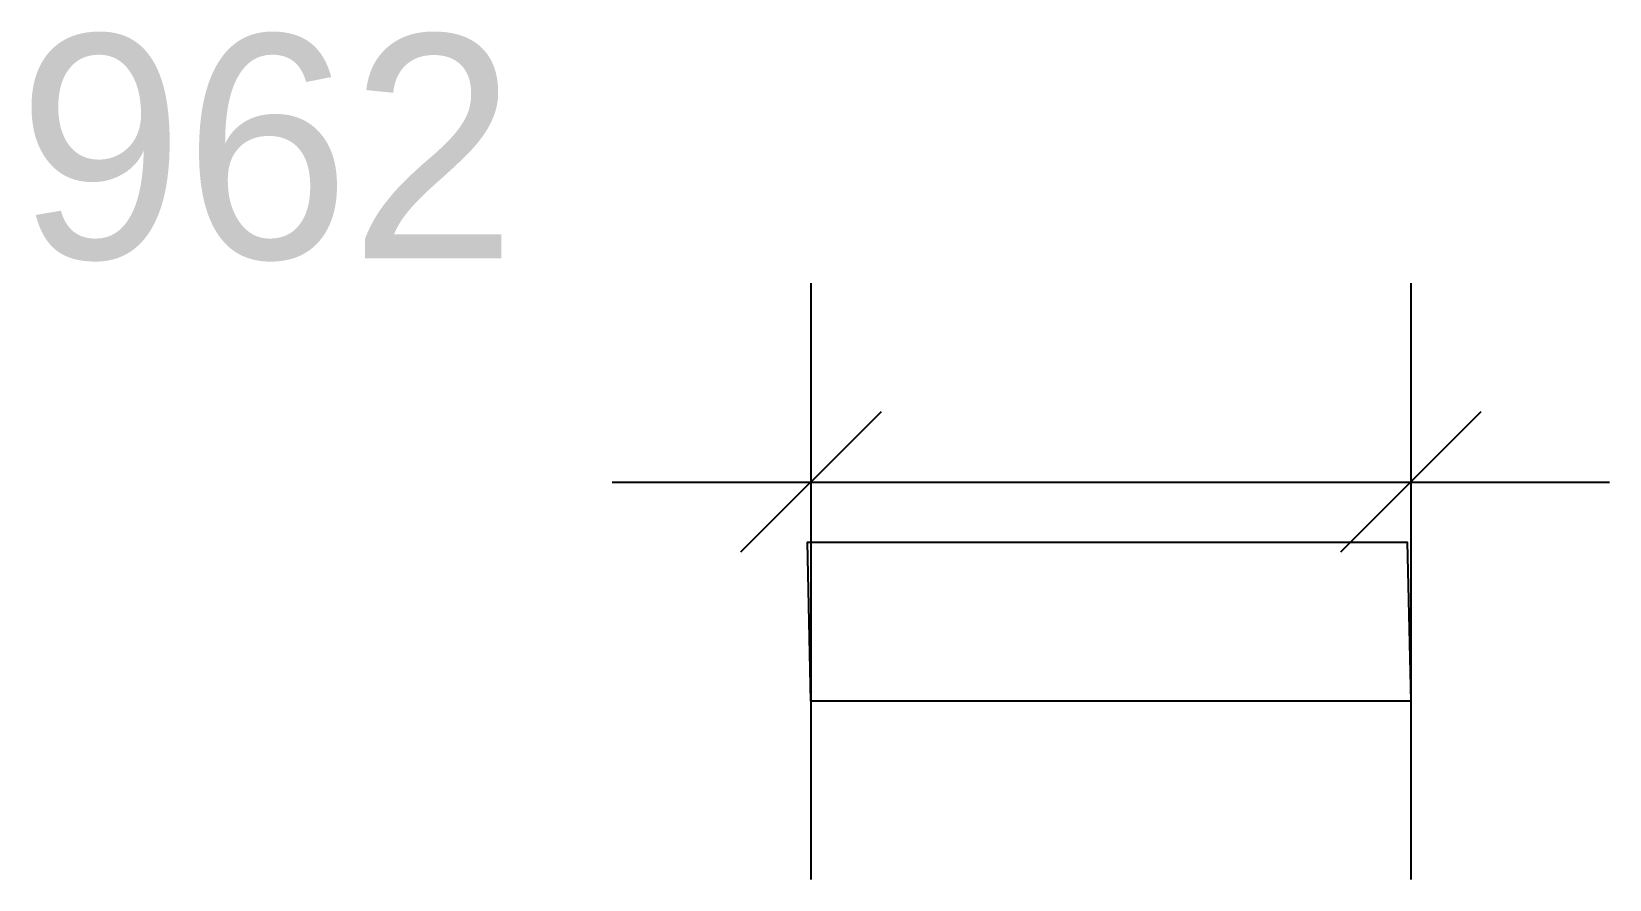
# Model space of a CAD drawing. Header units: millimetres. Extents: x -78 to 81, y -18 to 67.
import ezdxf
from ezdxf.enums import TextEntityAlignment as Align

# ---------------------------------------------------------------- set-up
doc = ezdxf.new("R2010")
doc.units = ezdxf.units.MM
for name, color, linetype in [('CONTOUR', 7, 'CONTINUOUS'), ('DIMLINES', 7, 'CONTINUOUS'), ('DIMLINESTEXT', 7, 'CONTINUOUS')]:
    doc.layers.add(name, color=color, linetype=linetype)

msp = doc.modelspace()

# ---------------------------------------------------------------- linework, layer by layer
at = {"layer": 'CONTOUR', "color": 0, "linetype": '0'}
msp.add_lwpolyline([(60.713, 0), (0.357, 0), (0, 16), (60.357, 16), (60.713, 0)], dxfattribs=at)
at = {"layer": 'DIMLINES', "color": 0}
for p, q in [((0.357, 42.071), (0.357, -17.929)), ((60.713, 42.071), (60.713, -17.929)), ((7.428, 29.142), (-6.714, 15)), ((67.784, 29.142), (53.642, 15)), ((-19.643, 22.071), (80.713, 22.071))]:
    msp.add_line(p, q, dxfattribs=at)

# ---------------------------------------------------------------- texts
at = {"layer": 'DIMLINESTEXT'}
msp.add_text('962', height=22.5, rotation=360, dxfattribs=at).set_placement((-79.475, 67.071), align=Align.TOP_LEFT)

doc.saveas('drawing.dxf')
